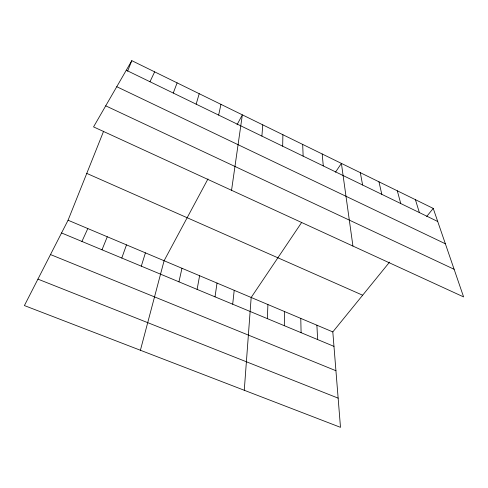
<?xml version="1.0" encoding="UTF-8"?>
<svg xmlns="http://www.w3.org/2000/svg" width="488" height="488" viewBox="0 0 488 488"><rect width="100%" height="100%" fill="white"/><g stroke="black" fill="none" stroke-linecap="round" stroke-linejoin="round"><path stroke-width="0.73" d="M284.327 325.703L284.455 311.515M282.686 146.193L282.887 134.719M267.345 318.634L267.924 304.536M244.268 390.272L251.174 297.473L301.645 222.473M261.897 136.097L262.776 124.861M232.691 304.207L234.209 290.317M231.55 190.296L242.347 114.845L237.022 124.782M215.019 296.85L217.026 283.064M197.103 289.39L199.61 275.72M218.648 115.089L220.96 104.359M178.944 281.832L181.969 268.278M140.404 350.262L164.09 260.738L207.98 178.913M196.145 104.164L199.22 93.708M141.3 266.161L145.418 252.857M121.793 258.042L126.483 244.872M173.252 93.043L177.12 82.875M389.589 262.087L332.81 331.913L340.49 427.342L24.4 305.567L68.064 220.228L103.608 131.242M127.588 71.205L131.803 60.658L433.234 208.413L463.6 296.911L93.556 126.892L131.803 60.658M102.004 249.801L107.281 236.778M81.923 241.444L87.816 228.561M149.969 81.734L154.647 71.858M335.488 172.191L341.405 163.401L352.934 246.062M426.683 216.471L433.234 208.413M37.93 279.124L338.141 398.141M50.502 254.559L335.933 370.727M61.549 232.959L333.975 346.37M68.064 220.228L332.81 331.913M86.772 173.399L362.651 295.216M105.713 105.829L454.121 269.278M116.76 86.705L445.367 243.78M126.276 70.229L437.724 221.491M415.41 199.671L419.369 212.579M397.317 190.808L400.74 203.526M378.956 181.804L381.817 194.34M360.321 172.673L362.608 185.007M322.196 153.982L323.276 165.908M316.895 325.197L317.639 339.575M302.694 144.424L303.139 156.129M300.779 318.396L301.096 332.682"/></g></svg>
